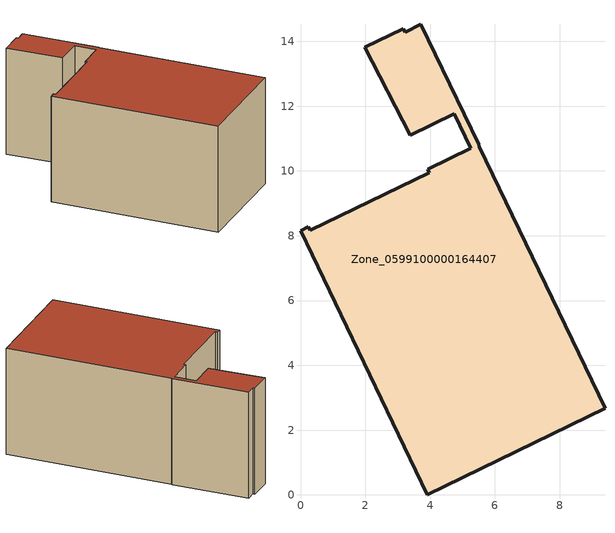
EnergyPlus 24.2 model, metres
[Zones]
Zone_0599100000164407
 floor ground (C_G): 1.99,13.82 3.17,14.39 3.23,14.29 3.72,14.53 5.51,10.82 5.52,10.74 9.4,2.68 3.91,0 0,8.16 0.25,8.28 0.3,8.17 3.98,9.95 3.92,10.05 5.26,10.7 4.75,11.77 3.38,11.11 z0
 wall outside (C_F): 3.91,0 9.4,2.68 5.52,10.74 5.51,10.82 3.72,14.53 3.23,14.29 3.17,14.39 1.99,13.82 3.38,11.11 4.75,11.77 5.26,10.7 3.92,10.05 3.98,9.95 0.3,8.17 0.25,8.28 0,8.16 3.91,0 z0:5.86
 roof outside (C_R): 3.98,9.95 0.3,8.17 0.25,8.28 0,8.16 3.91,0 9.4,2.68 5.52,10.74 5.51,10.82 3.72,14.53 3.23,14.29 3.17,14.39 1.99,13.82 3.38,11.11 4.75,11.77 5.26,10.7 3.92,10.05 z5.86
[BUILDING]
Pand.0599100000164407: North Axis=0; Terrain=City; Loads Convergence Tolerance Value=0.04; Temperature Convergence Tolerance Value=0.4; Solar Distribution=FullExterior; Maximum Number of Warmup Days=25; Minimum Number of Warmup Days=1
[Site:Location]
Rotterdam.The.Hague.AP_ZH_NLD Design_Conditions: Latitude=51.96; Longitude=4.45; Time Zone=1; Elevation=-4.5
[SITE:GROUNDTEMPERATURE:BUILDINGSURFACE]
18, 18, 18, 18, 18, 18, 18, 18, 18, 18, 18, 18
[MATERIAL] Thermal Absorptance=0.9; Solar Absorptance=0.7; Visible Absorptance=0.7
Name | Roughness | Thickness | Conductivity | Density | Specific Heat
G.TI.1965-1974 | MediumSmooth | 0.15 | 0.882353 | 540 | 1210
F.TI.1965-1974 | Rough | 0.3 | 0.697674 | 1920 | 840
R.TI.1965-1974 | MediumRough | 0.2 | 0.232558 | 1500 | 1000
[CONSTRUCTION]
C_G: G.TI.1965-1974
C_F: F.TI.1965-1974
C_R: R.TI.1965-1974
[ZONE]
Zone_0599100000164407: Type=1; Multiplier=1; Ceiling Height=Autocalculate; Volume=Autocalculate; Floor Area=autocalculate; Part of Total Floor Area=Yes
[ZONEINFILTRATION:DESIGNFLOWRATE]
Infil_Zone_0599100000164407: Zone or ZoneList or Space or SpaceList=Zone_0599100000164407; Schedule=AlwaysOn; Design Flow Rate Calculation Method=Flow/Area; Flow Rate per Floor Area=0.003; Constant Term Coefficient=1; Temperature Term Coefficient=0; Velocity Term Coefficient=0; Velocity Squared Term Coefficient=0
[HVACTEMPLATE:ZONE:IDEALLOADSAIRSYSTEM]
Zone_0599100000164407: Maximum Heating Supply Air Temperature=50; Minimum Cooling Supply Air Temperature=13; Maximum Heating Supply Air Humidity Ratio=0.0156; Minimum Cooling Supply Air Humidity Ratio=0.0077; Heating Limit=NoLimit; Cooling Limit=NoLimit; Dehumidification Control Type=ConstantSensibleHeatRatio; Cooling Sensible Heat Ratio=0.7; Dehumidification Setpoint=60; Humidification Control Type=None; Humidification Setpoint=30; Outdoor Air Method=None; Outdoor Air Flow Rate per Person=0.00944; Outdoor Air Flow Rate per Zone Floor Area=0; Outdoor Air Flow Rate per Zone=0; Demand Controlled Ventilation Type=None; Outdoor Air Economizer Type=NoEconomizer; Heat Recovery Type=None; Sensible Heat Recovery Effectiveness=0.7; Latent Heat Recovery Effectiveness=0.65
[ZONECONTROL:THERMOSTAT]
ThermostatControl_Zone_0599100000164407: Zone or ZoneList=Zone_0599100000164407; Control Type Schedule=DualSetpointControlType; Control 1=Thermostat_Zone_0599100000164407; Temperature Difference Between Cutout And Setpoint=0
[THERMOSTATSETPOINT:DUALSETPOINT]
Thermostat_Zone_0599100000164407: Heating Setpoint Temperature Schedule=HeatingSetpoint_Zone_0599100000164407; Cooling Setpoint Temperature Schedule=CoolingSetpoint_Zone_0599100000164407
[SCHEDULE:COMPACT]
HeatingSetpoint_Zone_0599100000164407: Through: 12/31, For: AllDays, Until: 24:00, 21
CoolingSetpoint_Zone_0599100000164407: Through: 12/31, For: AllDays, Until: 24:00, 24
DualSetpointControlType: Through: 12/31, For: AllDays, Until: 24:00, 4
AlwaysOn: Through: 12/31, For: AllDays, Until: 24:00, 1
